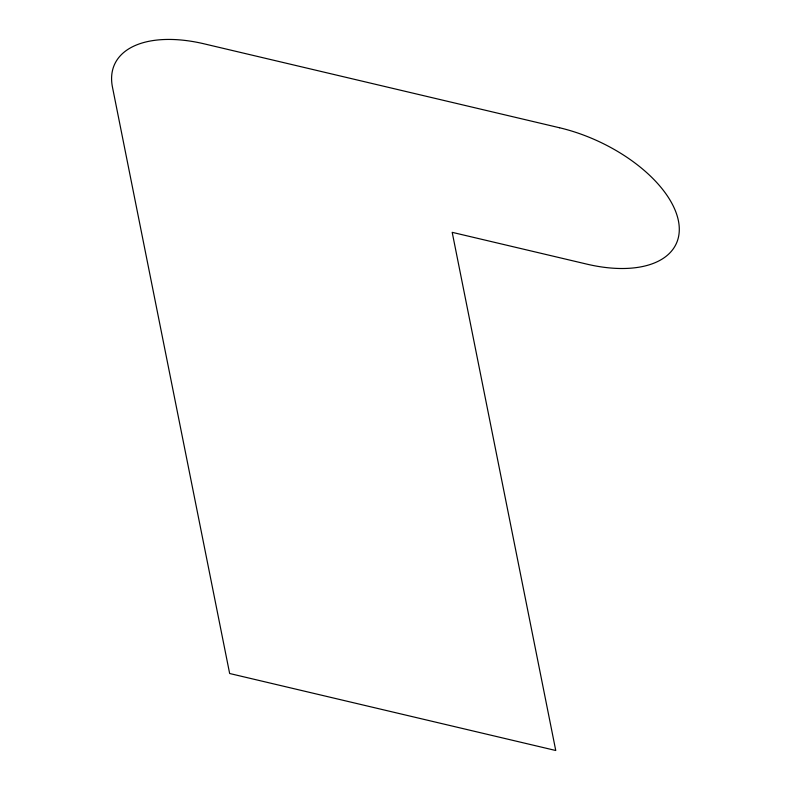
<?xml version="1.0" encoding="UTF-8"?>
<svg xmlns="http://www.w3.org/2000/svg" width="790" height="790" viewBox="0 0 790 790"><rect width="100%" height="100%" fill="white"/><g stroke="black" fill="none" stroke-linecap="round" stroke-linejoin="round"><path stroke-width="1.19" d="M559.596 127.773L204.037 43.815A113.562 60.178 24.9 0 0 112.466 87.157L229.653 673.505L555.755 750.5L452.196 232.339L586.842 264.127A113.562 60.178 24.9 0 0 678.413 220.785A113.562 60.178 24.9 0 0 559.596 127.773"/></g></svg>
